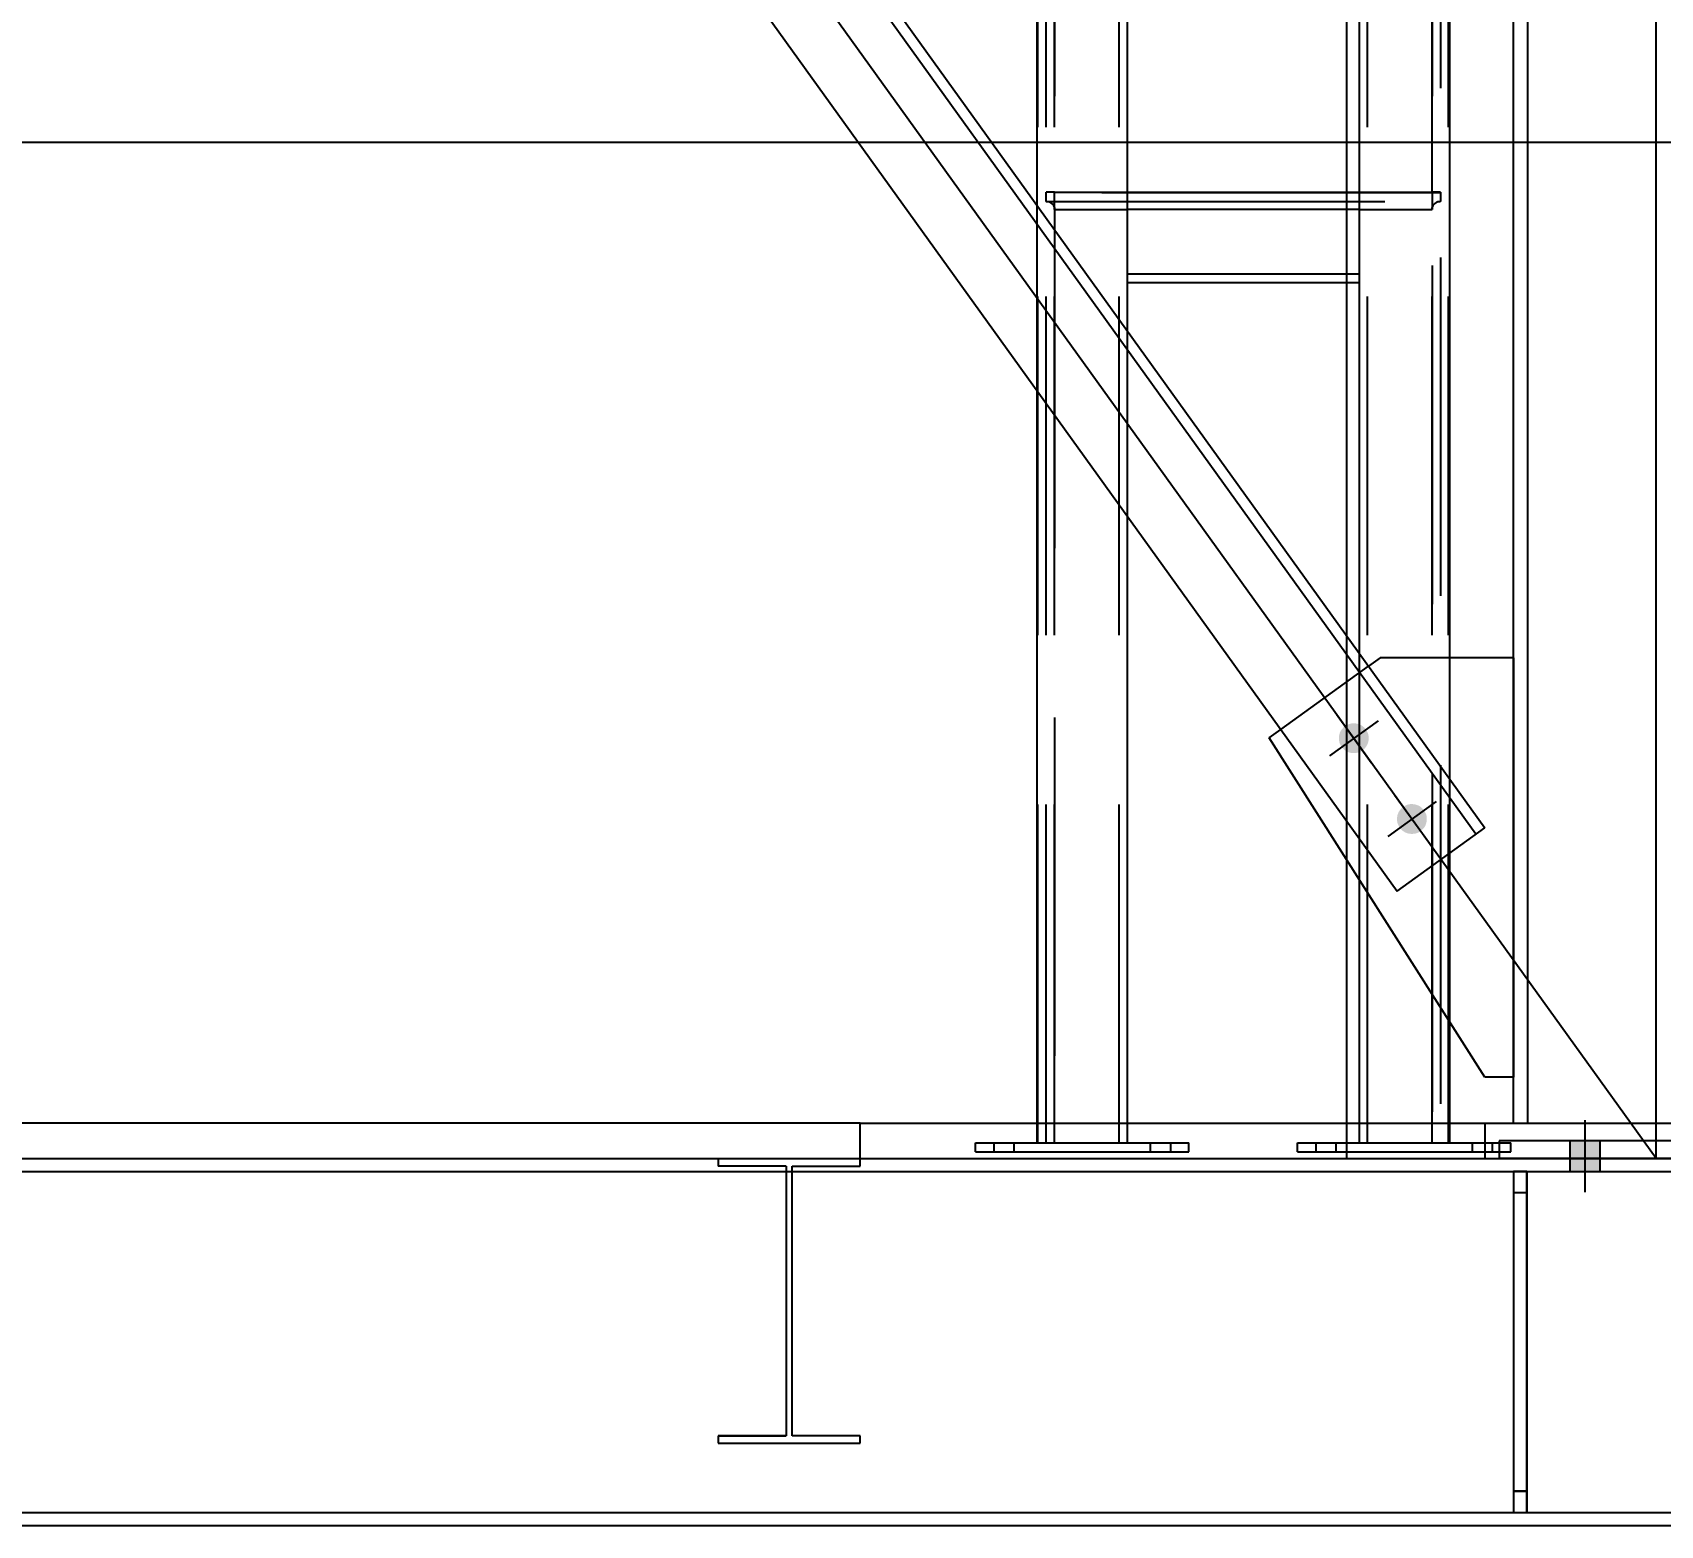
# Model space of a CAD drawing. Header units: metres. Extents: x 0 to 63075, y 0 to 44550.
# Drawn here: x 36308 to 37453, y 15677 to 16727 of the extents above; entities that cross this region are included whole.
import ezdxf

# ---------------------------------------------------------------- set-up
doc = ezdxf.new("R2010")
doc.units = ezdxf.units.M
doc.header["$LTSCALE"] = 75
doc.linetypes.add('HIDDEN2', pattern=[4.7625, 3.175, -1.5875])
for name, color, linetype in [('SDM', 7, 'Continuous'), ('SL1', 8, 'Continuous'), ('SL4', 4, 'Continuous'), ('ST1', 7, 'HIDDEN2')]:
    doc.layers.add(name, color=color, linetype=linetype)
doc.styles.add('ROMANS', font='ROMANS.SHX')
doc.dimstyles.new('75___1-75', dxfattribs={"dimscale": 75, "dimtxt": 2.5, "dimasz": 2, "dimexe": 1.5, "dimexo": 1, "dimgap": 0.5, "dimtad": 1, "dimdec": 0, "dimzin": 12, "dimtxsty": 'ROMANS', "dimcen": 0, "dimclrd": 256, "dimclre": 256, "dimclrt": 3, "dimazin": 3, "dimtfac": 1, "dimtdec": 0, "dimtmove": 0, "dimatfit": 0, "dimfxl": 1, "dimlwd": -1, "dimlwe": -1, "dimarcsym": 0})

# ---------------------------------------------------------------- blocks, each defined once
blk = doc.blocks.new('A$C30d4501c')
at = {"layer": 'SL1'}
for points in [[(3324.7, 5443.7), (3325.4, 5443), (3326.2, 5442.3), (3327, 5441.8), (3327.9, 5441.3), (3328.9, 5440.8), (3329.9, 5440.5), (3330.9, 5440.3), (3331.9, 5440.2), (3332.9, 5440.2), (3333.9, 5440.3), (3335, 5440.5), (3336, 5440.7), (3336.9, 5441.1), (3337.8, 5441.6), (3338.7, 5442.2), (3339.5, 5442.8), (3340.2, 5443.5), (3340.9, 5444.3), (3341.5, 5445.2), (3342, 5446.1), (3342.4, 5447), (3342.7, 5448), (3342.9, 5449), (3343, 5450), (3343.1, 5451), (3343, 5452.1), (3342.8, 5453.1), (3342.5, 5454.1), (3342.1, 5455), (3341.6, 5455.9), (3341.1, 5456.8), (3340.4, 5457.6), (3339.7, 5458.4), (3338.9, 5459), (3338.1, 5459.6), (3337.2, 5460.1), (3336.2, 5460.5), (3335.3, 5460.8), (3334.2, 5461), (3333.2, 5461.2), (3332.2, 5461.2), (3331.2, 5461.1), (3330.2, 5460.9), (3329.2, 5460.6), (3328.2, 5460.2), (3327.3, 5459.8), (3326.4, 5459.2), (3325.6, 5458.6), (3324.9, 5457.8), (3324.2, 5457.1), (3323.6, 5456.2), (3323.1, 5455.3), (3322.7, 5454.4), (3322.4, 5453.4), (3322.2, 5452.4), (3322.1, 5451.3), (3322.1, 5450.3), (3322.2, 5449.3), (3322.3, 5448.3), (3322.6, 5447.3), (3323, 5446.3), (3323.5, 5445.4), (3324, 5444.5)], [(3365.6, 5386.9), (3366.3, 5386.2), (3367.1, 5385.5), (3367.9, 5384.9), (3368.8, 5384.4), (3369.8, 5384), (3370.7, 5383.7), (3371.8, 5383.5), (3372.8, 5383.4), (3373.8, 5383.4), (3374.8, 5383.5), (3375.8, 5383.6), (3376.8, 5383.9), (3377.8, 5384.3), (3378.7, 5384.8), (3379.6, 5385.3), (3380.4, 5386), (3381.1, 5386.7), (3381.8, 5387.5), (3382.4, 5388.3), (3382.9, 5389.2), (3383.3, 5390.2), (3383.6, 5391.2), (3383.8, 5392.2), (3383.9, 5393.2), (3383.9, 5394.2), (3383.8, 5395.3), (3383.7, 5396.3), (3383.4, 5397.3), (3383, 5398.2), (3382.5, 5399.1), (3382, 5400), (3381.3, 5400.8), (3380.6, 5401.5), (3379.8, 5402.2), (3379, 5402.8), (3378.1, 5403.3), (3377.1, 5403.7), (3376.1, 5404), (3375.1, 5404.2), (3374.1, 5404.3), (3373.1, 5404.4), (3372.1, 5404.3), (3371, 5404.1), (3370, 5403.8), (3369.1, 5403.4), (3368.2, 5402.9), (3367.3, 5402.4), (3366.5, 5401.7), (3365.8, 5401), (3365.1, 5400.2), (3364.5, 5399.4), (3364, 5398.5), (3363.6, 5397.5), (3363.3, 5396.6), (3363.1, 5395.6), (3363, 5394.5), (3362.9, 5393.5), (3363, 5392.5), (3363.2, 5391.5), (3363.5, 5390.5), (3363.9, 5389.5), (3364.4, 5388.6), (3364.9, 5387.7)], [(3505.8, 5167.5), (3484.8, 5167.5), (3484.8, 5155), (3505.8, 5155)], [(3505.8, 5155), (3484.8, 5155), (3484.8, 5145.9), (3505.8, 5145.9)]]:
    blk.add_hatch(color=256, dxfattribs=at).paths.add_polyline_path(points, flags=17)
for p, q in [((3455, 5180), (3455, 8455)), ((3545.3, 5155), (3545.3, 8455)), ((3545.3, 5155), (1245.3, 8351.5)), ((3444.8, 5180), (3444.8, 8255)), ((3418.4, 5383.1), (1374.7, 8223.4)), ((3418.4, 5383.1), (1374.7, 8223.4)), ((1381.1, 8228), (3424.8, 5387.7)), ((1381.1, 8228), (3424.8, 5387.7)), ((1319.3, 8183.5), (3363, 5343.2)), ((1373.3, 8108.4), (3363, 5343.2)), ((3327.6, 5154.9), (3327.6, 6431.1)), ((1447.3, 5869.9), (8243.3, 5869.9)), ((3281.2, 5456.8), (3343, 5501.3)), ((3351.2, 5507.2), (3343, 5501.3)), ((3444.8, 5507.2), (3351.2, 5507.2)), ((3444.8, 5507.2), (3444.8, 5212.3)), ((3349.6, 5462.9), (3315.5, 5438.4)), ((3320.3, 5467.7), (3344.8, 5433.6)), ((3273.1, 5451), (3281.2, 5456.8)), ((3424.8, 5212.3), (3273.1, 5451)), ((3390.5, 5406.1), (3356.4, 5381.6)), ((3361.2, 5410.9), (3385.7, 5376.8)), ((3363, 5343.2), (3424.8, 5387.7)), ((3363, 5343.2), (3424.8, 5387.7)), ((3444.8, 5212.3), (3424.8, 5212.3)), ((2985.3, 5180), (1245.3, 5180)), ((2985.3, 5180), (2985.3, 5180)), ((2985.3, 5180), (3565.3, 5180)), ((2985.3, 5155), (2985.3, 5180)), ((2985.3, 5155), (2985.3, 5180)), ((3424.8, 5180), (3424.8, 5155)), ((3495.3, 5131.3), (3495.3, 5182.1)), ((3495.3, 5131.3), (3495.3, 5182.1)), ((3655.8, 5167.5), (3434.8, 5167.5)), ((3434.8, 5167.5), (3434.8, 5155)), ((3484.8, 5155), (3484.8, 5167.5)), ((3484.8, 5155), (3484.8, 5167.5)), ((3505.8, 5155), (3505.8, 5167.5)), ((3505.8, 5155), (3505.8, 5167.5)), ((1383.3, 5155), (8307.3, 5155)), ((1545.4, 5155), (3565.3, 5155)), ((2985.3, 5154.9), (2885.3, 5154.9)), ((2985.3, 5154.9), (2885.3, 5154.9)), ((2885.3, 5154.9), (2885.3, 5149.7)), ((2985.3, 5155), (2985.3, 5155)), ((2985.3, 5154.9), (2985.3, 5154.9)), ((2985.3, 5149.7), (2985.3, 5154.9)), ((3655.8, 5155), (3434.8, 5155)), ((3484.8, 5145.9), (3484.8, 5155)), ((3484.8, 5145.9), (3484.8, 5155)), ((3505.8, 5145.9), (3505.8, 5155)), ((3505.8, 5145.9), (3505.8, 5155)), ((2237.5, 5145.9), (2933.2, 5145.9)), ((2933.2, 5149.7), (2885.3, 5149.7)), ((2933.2, 5149.7), (2885.3, 5149.7)), ((2885.3, 5149.7), (2885.3, 5149.7)), ((2933.2, 5149.7), (2933.2, 4960.1)), ((2933.2, 5145.9), (2937.5, 5145.9)), ((2937.5, 5149.7), (2937.5, 5149.7)), ((2937.5, 5149.7), (2985.3, 5149.7)), ((2937.5, 4960.1), (2937.5, 5149.7)), ((2937.5, 5149.7), (2985.3, 5149.7)), ((2937.5, 5145.9), (3777.4, 5145.9)), ((2985.3, 5149.7), (2985.3, 5149.7)), ((2985.3, 5149.7), (2985.3, 5149.7)), ((3454.3, 5145.9), (3444.8, 5145.9)), ((3444.8, 5145.9), (3444.8, 4906.1)), ((3454.3, 5145.9), (3444.8, 5145.9)), ((3444.8, 5145.9), (3444.8, 4906.1)), ((3454.3, 4906.1), (3454.3, 5145.9)), ((3454.3, 5145.9), (3454.3, 4906.1)), ((3454.3, 5130.9), (3444.8, 5130.9)), ((3454.3, 5130.9), (3444.8, 5130.9)), ((2933.2, 4960.1), (2885.3, 4960.1)), ((2885.3, 4960.1), (2885.3, 4954.9)), ((2885.3, 4960.1), (2933.2, 4960.1)), ((2933.2, 4960.1), (2933.2, 4960.1)), ((2937.5, 4960.1), (2937.5, 4960.1)), ((2985.3, 4960.1), (2937.5, 4960.1)), ((2985.3, 4960.1), (2937.5, 4960.1)), ((2937.5, 4960.1), (2937.5, 4960.1)), ((2985.3, 4960.1), (2985.3, 4960.1)), ((2985.3, 4954.9), (2985.3, 4960.1)), ((2885.3, 4954.9), (2885.3, 4954.9)), ((2885.3, 4954.9), (2985.3, 4954.9)), ((2885.3, 4954.9), (2985.3, 4954.9)), ((2885.3, 4954.9), (2885.3, 4954.9)), ((2985.3, 4954.9), (2985.3, 4954.9)), ((2985.3, 4954.9), (2985.3, 4954.9)), ((3454.3, 4921.1), (3444.8, 4921.1)), ((3444.8, 4921.1), (3454.3, 4921.1)), ((1383.3, 4906.1), (8307.3, 4906.1)), ((3444.8, 4906.1), (3454.3, 4906.1)), ((3444.8, 4906.1), (3454.3, 4906.1)), ((1383.3, 4897), (8307.3, 4897))]:
    blk.add_line(p, q, dxfattribs=at)
blk = doc.blocks.new('*D33')
at = {"layer": 'Defpoints', "color": 0, "transparency": 16777216}
for p in [(37007.8, 17285.4), (33418.7, 15935.4), (33905.2, 15935.4)]:
    blk.add_point(p, dxfattribs=at)
at = {"layer": 'SDM', "transparency": 16777216}
for p, q in [((36932.8, 17285.4), (33306.2, 17285.4)), ((33418.7, 17135.4), (33418.7, 16085.4)), ((33830.2, 15935.4), (33306.2, 15935.4))]:
    blk.add_line(p, q, dxfattribs=at)
for points in [[(33393.7, 17135.4), (33443.7, 17135.4), (33418.7, 17285.4)], [(33393.7, 16085.4), (33443.7, 16085.4), (33418.7, 15935.4)]]:
    blk.add_solid(points, dxfattribs=at)
at = {"layer": 'SDM', "color": 3, "transparency": 16777216, "insert": (33287.5, 16610.4), "char_height": 187.5, "attachment_point": 5, "rotation": 90, "style": 'ROMANS'}
blk.add_mtext('1350', dxfattribs=at)
blk = doc.blocks.new('A$C542b401d')
at = {"layer": 'SL4'}
for p, q in [((48, 1350), (48, 6.3)), ((338, 6.3), (338, 1350)), ((111.5, 1286.5), (111.5, 6.3)), ((274.5, 6.3), (274.5, 1286.5)), ((111.5, 675), (111.5, 611.5)), ((274.5, 675), (111.5, 675)), ((274.5, 611.5), (274.5, 675)), ((274.5, 611.5), (111.5, 611.5)), ((4.8, 0), (4.8, 6.3)), ((154.8, 6.3), (4.8, 6.3)), ((154.8, 0), (4.8, 0)), ((154.8, 0), (154.8, 6.3)), ((231.3, 0), (231.3, 6.3)), ((381.3, 6.3), (231.3, 6.3)), ((381.3, 0), (231.3, 0)), ((381.3, 0), (381.3, 6.3))]:
    blk.add_line(p, q, dxfattribs=at)
at = {"layer": 'ST1'}
for p, q in [((48.5, 6.3), (48.5, 1349.5)), ((54.3, 1343.6), (54.3, 6.3)), ((331.6, 6.3), (331.6, 1343.6)), ((337.5, 6.3), (337.5, 1349.5)), ((60.2, 1337.8), (60.2, 6.3)), ((60.2, 675), (60.2, 1337.8)), ((325.8, 6.3), (325.8, 1337.8)), ((325.8, 1337.8), (325.8, 675)), ((105.6, 6.3), (105.6, 1292.3)), ((280.4, 6.3), (280.4, 1292.3)), ((54.3, 674.5), (331.6, 674.5)), ((54.3, 675), (54.3, 668.6)), ((54.3, 675), (60.2, 675)), ((331.6, 668.6), (54.3, 668.6)), ((60.2, 675), (60.2, 662.8)), ((111.5, 675), (60.2, 675)), ((325.8, 675), (274.5, 675)), ((325.8, 662.8), (325.8, 675)), ((325.8, 675), (331.6, 675)), ((331.6, 668.6), (331.6, 675)), ((111.5, 662.8), (60.2, 662.8)), ((60.2, 6.3), (60.2, 662.8)), ((111.5, 662.8), (274.5, 662.8)), ((325.8, 662.8), (274.5, 662.8)), ((325.8, 662.8), (325.8, 6.3)), ((111.5, 617.3), (274.5, 617.3)), ((17.8, 6.3), (17.8, 0)), ((31.8, 0), (31.8, 6.3)), ((127.8, 6.3), (127.8, 0)), ((141.8, 0), (141.8, 6.3)), ((244.3, 6.3), (244.3, 0)), ((258.3, 0), (258.3, 6.3)), ((354.3, 6.3), (354.3, 0)), ((368.3, 0), (368.3, 6.3))]:
    blk.add_line(p, q, dxfattribs=at)
for centre, start, end in [((54.3, 662.8), 0, 90), ((331.6, 662.8), 90, 180)]:
    blk.add_arc(centre, 5.85, start, end, dxfattribs=at)

msp = doc.modelspace()

# ---------------------------------------------------------------- block references
at = {"layer": 'SDM'}
msp.add_blockref('A$C30d4501c', (33905.2, 10780.4), dxfattribs=at)
at = {"layer": 'SDM', "xscale": -1}
msp.add_blockref('A$C542b401d', (37353, 15940.1), dxfattribs=at)

# ---------------------------------------------------------------- dimensions: what is measured, and where the dimension line sits
at = {"layer": 'SDM'}
dim = msp.add_linear_dim(base=(33418.7, 15935.4), p1=(37007.8, 17285.4), p2=(33905.2, 15935.4), angle=90, dimstyle='75___1-75', dxfattribs=at)
dim.commit()
dim.dimension.update_dxf_attribs({"geometry": '*D33', "text_midpoint": (33418.7, 16610.4), "dimtype": 160})

doc.saveas('drawing.dxf')
